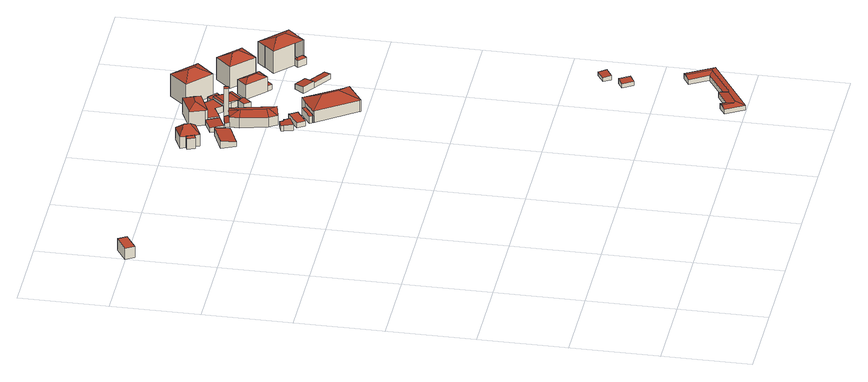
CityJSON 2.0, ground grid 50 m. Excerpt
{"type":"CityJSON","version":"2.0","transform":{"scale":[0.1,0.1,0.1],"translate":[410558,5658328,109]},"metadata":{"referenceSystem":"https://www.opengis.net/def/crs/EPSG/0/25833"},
"CityObjects":{
"building1":{"type":"Building","attributes":{"Dachtyp_tdc":"tdcPolyFlatRoof","Gemeindeschluessel":14612000,"Dachneigung":0,"QualitaetDacherkennung":69,"Geometrietyp2DReferenz":"3000","measuredHeight":7.03,"function":"31001_9998","roofType":"1000"},"geometry":[{"type":"Solid","lod":"2","boundaries":[[[[0,1,2,3]],[[1,4,5,2]],[[4,6,7,5]],[[6,0,3,7]],[[6,4,1,0]],[[3,2,5,7]]]],"semantics":{"surfaces":[{"type":"WallSurface"},{"type":"RoofSurface"},{"type":"GroundSurface"}],"values":[[0,0,0,0,1,2]]}}]},
"building2":{"type":"Building","attributes":{"Dachtyp_tdc":"tdcPolyFlatRoof","Gemeindeschluessel":14612000,"Dachneigung":18.98,"QualitaetDacherkennung":65,"Geometrietyp2DReferenz":"3000","measuredHeight":7.21,"function":"31001_9998","roofType":"2100"},"geometry":[{"type":"Solid","lod":"2","boundaries":[[[[8,9,10,11]],[[9,12,13,10]],[[12,14,15,13]],[[14,8,11,15]],[[14,12,9,8]],[[11,10,13,15]]]],"semantics":{"surfaces":[{"type":"WallSurface"},{"type":"RoofSurface"},{"type":"GroundSurface"}],"values":[[0,0,0,0,1,2]]}}]},
"building3":{"type":"Building","attributes":{"Dachtyp_tdc":"tdcPolyFlatRoof","Gemeindeschluessel":14612000,"Dachneigung":10.15,"QualitaetDacherkennung":48,"Geometrietyp2DReferenz":"3000","measuredHeight":4.61,"function":"31001_9998","roofType":"2100"},"geometry":[{"type":"Solid","lod":"2","boundaries":[[[[16,17,18,19]],[[17,20,21,18]],[[20,22,23,21]],[[22,24,25,23]],[[24,26,27,25]],[[26,16,19,27]],[[26,24,22,20,17,16]],[[19,18,21,23,25,27]]]],"semantics":{"surfaces":[{"type":"WallSurface"},{"type":"RoofSurface"},{"type":"GroundSurface"}],"values":[[0,0,0,0,0,0,1,2]]}}]},
"building4":{"type":"Building","attributes":{"Dachtyp_tdc":"tdcHipRoof","Gemeindeschluessel":14612000,"Dachneigung":41.48,"QualitaetDacherkennung":76,"Geometrietyp2DReferenz":"3000","measuredHeight":11.62,"function":"31001_9998","roofType":"3200"},"geometry":[{"type":"Solid","lod":"2","boundaries":[[[[28,29,30,31]],[[29,32,33,30]],[[32,34,35,33]],[[34,36,37,35]],[[36,38,39,37]],[[38,40,41,39]],[[40,42,43,41]],[[42,44,45,43]],[[44,46,47,45]],[[46,28,31,47]],[[42,40,48]],[[29,28,49]],[[40,38,36,34,32,29,49,48]],[[28,46,44,42,48,49]],[[31,30,33,35,37,39,41,43,45,47]]]],"semantics":{"surfaces":[{"type":"WallSurface"},{"type":"RoofSurface"},{"type":"GroundSurface"}],"values":[[0,0,0,0,0,0,0,0,0,0,1,1,1,1,2]]}}]},
"building5":{"type":"Building","attributes":{"Dachtyp_tdc":"tdcPolyFlatRoof","Gemeindeschluessel":14612000,"Dachneigung":3.78,"QualitaetDacherkennung":80,"Geometrietyp2DReferenz":"3000","measuredHeight":3.67,"function":"31001_9998","roofType":"2100"},"geometry":[{"type":"Solid","lod":"2","boundaries":[[[[50,51,52,53]],[[51,54,55,52]],[[54,56,57,55]],[[56,58,59,57]],[[58,60,61,59]],[[60,62,63,61]],[[62,50,53,63]],[[62,60,58,56,54,51,50]],[[53,52,55,57,59,61,63]]]],"semantics":{"surfaces":[{"type":"WallSurface"},{"type":"RoofSurface"},{"type":"GroundSurface"}],"values":[[0,0,0,0,0,0,0,1,2]]}}]},
"building6":{"type":"Building","attributes":{"Dachtyp_tdc":"tdcPolyFlatRoof","Gemeindeschluessel":14612000,"Dachneigung":0,"QualitaetDacherkennung":81,"Geometrietyp2DReferenz":"3000","measuredHeight":3.16,"function":"31001_9998","roofType":"1000"},"geometry":[{"type":"Solid","lod":"2","boundaries":[[[[64,65,66,67]],[[65,68,69,66]],[[68,70,71,69]],[[70,64,67,71]],[[70,68,65,64]],[[67,66,69,71]]]],"semantics":{"surfaces":[{"type":"WallSurface"},{"type":"RoofSurface"},{"type":"GroundSurface"}],"values":[[0,0,0,0,1,2]]}}]},
"building7":{"type":"Building","attributes":{"Dachtyp_tdc":"tdcPolyFlatRoof","Gemeindeschluessel":14612000,"Dachneigung":3.21,"QualitaetDacherkennung":84,"Geometrietyp2DReferenz":"3000","measuredHeight":3.33,"function":"31001_2000","roofType":"2100"},"geometry":[{"type":"Solid","lod":"2","boundaries":[[[[72,73,74,75]],[[73,76,77,74]],[[76,78,79,77]],[[78,80,81,79]],[[80,82,83,81]],[[82,72,75,83]],[[82,80,78,76,73,72]],[[75,74,77,79,81,83]]]],"semantics":{"surfaces":[{"type":"WallSurface"},{"type":"RoofSurface"},{"type":"GroundSurface"}],"values":[[0,0,0,0,0,0,1,2]]}}]},
"building8":{"type":"Building","attributes":{"Dachtyp_tdc":"tdcPolyFlatRoof","Gemeindeschluessel":14612000,"Dachneigung":0,"QualitaetDacherkennung":12,"Geometrietyp2DReferenz":"3000","measuredHeight":4.31,"function":"31001_9998","roofType":"1000"},"geometry":[{"type":"Solid","lod":"2","boundaries":[[[[84,85,86,87]],[[85,88,89,86]],[[88,90,91,89]],[[90,92,93,91]],[[92,94,95,93]],[[92,90,88,85,84,94]],[[95,87,86,89,91,93]],[[94,84,87,95]]]],"semantics":{"surfaces":[{"type":"WallSurface"},{"type":"RoofSurface"},{"type":"GroundSurface"}],"values":[[0,0,0,0,0,1,2,0]]}}]},
"building9":{"type":"Building","attributes":{"Dachtyp_tdc":"tdcPolyFlatRoof","Gemeindeschluessel":14612000,"Dachneigung":16.83,"QualitaetDacherkennung":67,"Geometrietyp2DReferenz":"3000","measuredHeight":2.85,"function":"31001_2000","roofType":"2100"},"geometry":[{"type":"Solid","lod":"2","boundaries":[[[[96,97,98,99]],[[97,100,101,98]],[[100,102,103,101]],[[102,96,99,103]],[[102,100,97,96]],[[99,98,101,103]]]],"semantics":{"surfaces":[{"type":"WallSurface"},{"type":"RoofSurface"},{"type":"GroundSurface"}],"values":[[0,0,0,0,1,2]]}}]},
"building10":{"type":"Building","attributes":{"Dachtyp_tdc":"tdcFreeFormRoof","Gemeindeschluessel":14612000,"Dachneigung":14.82,"QualitaetDacherkennung":59,"Geometrietyp2DReferenz":"3000","measuredHeight":4.18,"function":"31001_9998","roofType":"5000"},"geometry":[{"type":"Solid","lod":"2","boundaries":[[[[104,105,106,107]],[[105,108,109,106]],[[108,110,111,109]],[[110,112,113,111]],[[112,114,115,113]],[[114,116,117,115]],[[116,118,119,117]],[[118,120,121,119]],[[120,122,123,121]],[[122,104,107,123]],[[124,125,122,120]],[[124,120,118]],[[126,125,124,118,116]],[[127,126,116,114]],[[128,127,114,112]],[[129,130,128,112,110]],[[131,129,110,108]],[[131,108,105]],[[130,129,131,105,104]],[[125,126,127,128,130,104,122]],[[107,106,109,111,113,115,117,119,121,123]]]],"semantics":{"surfaces":[{"type":"WallSurface"},{"type":"RoofSurface"},{"type":"GroundSurface"}],"values":[[0,0,0,0,0,0,0,0,0,0,1,0,1,1,1,1,1,0,1,1,2]]}}]},
"building11":{"type":"Building","attributes":{"Dachtyp_tdc":"tdcFreeFormRoof","Gemeindeschluessel":14612000,"Dachneigung":17.36,"QualitaetDacherkennung":81,"Geometrietyp2DReferenz":"3000","measuredHeight":7.79,"function":"31001_2000","roofType":"5000"},"geometry":[{"type":"Solid","lod":"2","boundaries":[[[[132,133,134,135]],[[133,136,137,134]],[[136,138,139,137]],[[138,140,141,139]],[[140,142,143,141]],[[142,144,145,143]],[[144,132,135,145]],[[146,144,142]],[[147,148,149,146,142,140]],[[138,147,140]],[[147,138,136]],[[148,147,136,133]],[[149,148,133,132]],[[146,149,132,144]],[[135,134,137,139,141,143,145]]]],"semantics":{"surfaces":[{"type":"WallSurface"},{"type":"RoofSurface"},{"type":"GroundSurface"}],"values":[[0,0,0,0,0,0,0,1,1,1,1,1,1,1,2]]}}]},
"building12":{"type":"Building","attributes":{"Dachtyp_tdc":"tdcPolyFlatRoof","Gemeindeschluessel":14612000,"Dachneigung":0,"QualitaetDacherkennung":21,"Geometrietyp2DReferenz":"3000","measuredHeight":19.01,"function":"31001_2000","roofType":"1000"},"geometry":[{"type":"Solid","lod":"2","boundaries":[[[[150,151,152,153]],[[151,154,155,152]],[[154,156,157,155]],[[156,150,153,157]],[[156,154,151,150]],[[153,152,155,157]]]],"semantics":{"surfaces":[{"type":"WallSurface"},{"type":"RoofSurface"},{"type":"GroundSurface"}],"values":[[0,0,0,0,1,2]]}}]},
"building13":{"type":"Building","attributes":{"Dachtyp_tdc":"tdcHipRoof","Gemeindeschluessel":14612000,"Dachneigung":21.44,"QualitaetDacherkennung":69,"Geometrietyp2DReferenz":"3000","measuredHeight":10.34,"function":"31001_9998","roofType":"3200"},"geometry":[{"type":"Solid","lod":"2","boundaries":[[[[158,159,160,161]],[[159,162,163,160]],[[162,164,165,163]],[[164,166,167,165]],[[166,168,169,167]],[[168,170,171,169]],[[170,172,173,171]],[[172,174,175,173]],[[174,176,177,175]],[[176,158,161,177]],[[172,170,168,178]],[[162,159,158,179]],[[168,166,164,162,179,178]],[[158,176,174,172,178,179]],[[161,160,163,165,167,169,171,173,175,177]]]],"semantics":{"surfaces":[{"type":"WallSurface"},{"type":"RoofSurface"},{"type":"GroundSurface"}],"values":[[0,0,0,0,0,0,0,0,0,0,1,1,1,1,2]]}}]},
"building14":{"type":"Building","attributes":{"Dachtyp_tdc":"tdcHipRoof","Gemeindeschluessel":14612000,"Dachneigung":31.98,"QualitaetDacherkennung":73,"Geometrietyp2DReferenz":"3000","measuredHeight":12.46,"function":"31001_9998","roofType":"3200"},"geometry":[{"type":"Solid","lod":"2","boundaries":[[[[180,181,182,183]],[[181,184,185,182]],[[184,186,187,185]],[[186,188,189,187]],[[188,190,191,189]],[[190,180,183,191]],[[180,190,192]],[[186,184,181,193]],[[190,188,186,193,192]],[[181,180,192,193]],[[183,182,185,187,189,191]]]],"semantics":{"surfaces":[{"type":"WallSurface"},{"type":"RoofSurface"},{"type":"GroundSurface"}],"values":[[0,0,0,0,0,0,1,1,1,1,2]]}}]},
"building15":{"type":"Building","attributes":{"Dachtyp_tdc":"tdcPolyFlatRoof","Gemeindeschluessel":14612000,"Dachneigung":0,"QualitaetDacherkennung":51,"Geometrietyp2DReferenz":"3000","measuredHeight":3.83,"function":"31001_2000","roofType":"1000"},"geometry":[{"type":"Solid","lod":"2","boundaries":[[[[194,195,196,197]],[[195,198,83,196]],[[198,199,81,83]],[[199,200,201,81]],[[200,202,203,201]],[[202,204,205,203]],[[204,194,197,205]],[[204,202,200,199,198,195,194]],[[197,196,83,81,201,203,205]]]],"semantics":{"surfaces":[{"type":"WallSurface"},{"type":"RoofSurface"},{"type":"GroundSurface"}],"values":[[0,0,0,0,0,0,0,1,2]]}}]},
"building16":{"type":"Building","attributes":{"Dachtyp_tdc":"tdcPolyFlatRoof","Gemeindeschluessel":14612000,"Dachneigung":6.17,"QualitaetDacherkennung":73,"Geometrietyp2DReferenz":"3000","measuredHeight":2.92,"function":"31001_9998","roofType":"2100"},"geometry":[{"type":"Solid","lod":"2","boundaries":[[[[206,207,208,209]],[[207,210,211,208]],[[210,212,213,211]],[[212,206,209,213]],[[212,210,207,206]],[[209,208,211,213]]]],"semantics":{"surfaces":[{"type":"WallSurface"},{"type":"RoofSurface"},{"type":"GroundSurface"}],"values":[[0,0,0,0,1,2]]}}]},
"building17":{"type":"Building","attributes":{"Dachtyp_tdc":"tdcPolyFlatRoof","Gemeindeschluessel":14612000,"Dachneigung":2.69,"QualitaetDacherkennung":70,"Geometrietyp2DReferenz":"3000","measuredHeight":4.35,"function":"31001_2000","roofType":"2100"},"geometry":[{"type":"Solid","lod":"2","boundaries":[[[[214,215,216,217]],[[218,219,220,221]],[[219,214,217,220]],[[219,218,222,223,215,214]],[[217,216,224,225,221,220]],[[215,223,224,216]],[[223,222,225,224]],[[222,218,221,225]]]],"semantics":{"surfaces":[{"type":"WallSurface"},{"type":"RoofSurface"},{"type":"GroundSurface"}],"values":[[0,0,0,1,2,0,0,0]]}}]},
"building18":{"type":"Building","attributes":{"Dachtyp_tdc":"tdcFreeFormRoof","Gemeindeschluessel":14612000,"Dachneigung":11,"QualitaetDacherkennung":18,"Geometrietyp2DReferenz":"3000","measuredHeight":5.72,"function":"31001_2000","roofType":"5000"},"geometry":[{"type":"Solid","lod":"2","boundaries":[[[[226,227,228,205]],[[227,229,230,228]],[[229,231,232,230]],[[231,233,234,232]],[[233,235,236,234]],[[235,237,238,236]],[[237,239,197,238]],[[239,226,205,197]],[[240,241,242,243]],[[229,244,240,243,245,223,233,231]],[[233,223,235]],[[235,223,245,237]],[[237,245,243,242,239]],[[227,244,229]],[[226,241,240,244,227]],[[239,242,241,226]],[[205,228,230,232,234,236,238,197]]]],"semantics":{"surfaces":[{"type":"WallSurface"},{"type":"RoofSurface"},{"type":"GroundSurface"}],"values":[[0,0,0,0,0,0,0,0,1,1,0,0,0,0,0,0,2]]}}]},
"building19":{"type":"Building","attributes":{"Dachtyp_tdc":"tdcPolyFlatRoof","Gemeindeschluessel":14612000,"Dachneigung":0,"QualitaetDacherkennung":76,"Geometrietyp2DReferenz":"3000","measuredHeight":3.91,"function":"31001_2000","roofType":"1000"},"geometry":[{"type":"Solid","lod":"2","boundaries":[[[[246,247,248,249]],[[247,250,251,248]],[[250,252,253,251]],[[252,254,255,253]],[[254,246,249,255]],[[254,252,250,247,246]],[[249,248,251,253,255]]]],"semantics":{"surfaces":[{"type":"WallSurface"},{"type":"RoofSurface"},{"type":"GroundSurface"}],"values":[[0,0,0,0,0,1,2]]}}]},
"building20":{"type":"Building","attributes":{"Dachtyp_tdc":"tdcPolyFlatRoof","Gemeindeschluessel":14612000,"Dachneigung":3.26,"QualitaetDacherkennung":75,"Geometrietyp2DReferenz":"3000","measuredHeight":2.57,"function":"31001_9998","roofType":"2100"},"geometry":[{"type":"Solid","lod":"2","boundaries":[[[[256,257,258,259]],[[257,260,261,258]],[[260,262,263,261]],[[260,257,256,262]],[[263,259,258,261]],[[262,256,259,263]]]],"semantics":{"surfaces":[{"type":"WallSurface"},{"type":"RoofSurface"},{"type":"GroundSurface"}],"values":[[0,0,0,1,2,0]]}}]},
"building21":{"type":"Building","attributes":{"Dachtyp_tdc":"tdcPolyFlatRoof","Gemeindeschluessel":14612000,"Dachneigung":10.19,"QualitaetDacherkennung":77,"Geometrietyp2DReferenz":"3000","measuredHeight":3.24,"function":"31001_2000","roofType":"2100"},"geometry":[{"type":"Solid","lod":"2","boundaries":[[[[264,265,221,220]],[[265,266,267,221]],[[266,268,269,267]],[[268,270,271,269]],[[270,264,220,271]],[[270,268,266,265,264]],[[220,221,267,269,271]]]],"semantics":{"surfaces":[{"type":"WallSurface"},{"type":"RoofSurface"},{"type":"GroundSurface"}],"values":[[0,0,0,0,0,1,2]]}}]},
"building22":{"type":"Building","attributes":{"Dachtyp_tdc":"tdcHipRoof","Gemeindeschluessel":14612000,"Dachneigung":27.37,"QualitaetDacherkennung":82,"Geometrietyp2DReferenz":"3000","measuredHeight":17.3,"function":"31001_9998","roofType":"3200"},"geometry":[{"type":"Solid","lod":"2","boundaries":[[[[272,273,274,275]],[[273,276,277,274]],[[276,278,279,277]],[[278,272,275,279]],[[276,273,280]],[[272,278,281]],[[273,272,281,280]],[[278,276,280,281]],[[275,274,277,279]]]],"semantics":{"surfaces":[{"type":"WallSurface"},{"type":"RoofSurface"},{"type":"GroundSurface"}],"values":[[0,0,0,0,1,1,1,1,2]]}}]},
"building23":{"type":"Building","attributes":{"Dachtyp_tdc":"tdcFreeFormRoof","Gemeindeschluessel":14612000,"Dachneigung":26.94,"QualitaetDacherkennung":68,"Geometrietyp2DReferenz":"3000","measuredHeight":10.87,"function":"31001_9998","roofType":"5000"},"geometry":[{"type":"Solid","lod":"2","boundaries":[[[[282,283,284,285]],[[283,286,287,284]],[[286,288,289,287]],[[288,290,291,289]],[[290,282,285,291]],[[292,290,288,293]],[[294,283,282]],[[292,293,286,283,294]],[[290,292,294,282]],[[288,286,293]],[[285,284,287,289,291]]]],"semantics":{"surfaces":[{"type":"WallSurface"},{"type":"RoofSurface"},{"type":"GroundSurface"}],"values":[[0,0,0,0,0,1,1,1,1,0,2]]}}]},
"building24":{"type":"Building","attributes":{"Dachtyp_tdc":"tdcPolyFlatRoof","Gemeindeschluessel":14612000,"Dachneigung":5.62,"QualitaetDacherkennung":76,"Geometrietyp2DReferenz":"3000","measuredHeight":3.98,"function":"31001_9998","roofType":"2100"},"geometry":[{"type":"Solid","lod":"2","boundaries":[[[[295,296,297,298,299]],[[300,301,302,303,304]],[[299,298,301,300]],[[298,297,302,301]],[[297,296,303,302]],[[296,295,304,303]],[[295,299,300,304]]]],"semantics":{"surfaces":[{"type":"RoofSurface"},{"type":"GroundSurface"},{"type":"WallSurface"}],"values":[[0,1,2,2,2,2,2]]}}]},
"building25":{"type":"Building","attributes":{"Dachtyp_tdc":"tdcPolyFlatRoof","Gemeindeschluessel":14612000,"Dachneigung":0,"QualitaetDacherkennung":77,"Geometrietyp2DReferenz":"3000","measuredHeight":3.29,"function":"31001_9998","roofType":"1000"},"geometry":[{"type":"Solid","lod":"2","boundaries":[[[[305,306,307,308]],[[306,309,310,307]],[[309,311,312,310]],[[311,313,314,312]],[[313,305,308,314]],[[313,311,309,306,305]],[[308,307,310,312,314]]]],"semantics":{"surfaces":[{"type":"WallSurface"},{"type":"RoofSurface"},{"type":"GroundSurface"}],"values":[[0,0,0,0,0,1,2]]}}]},
"building26":{"type":"Building","attributes":{"Dachtyp_tdc":"tdcPolyFlatRoof","Gemeindeschluessel":14612000,"Dachneigung":4.78,"QualitaetDacherkennung":65,"Geometrietyp2DReferenz":"3000","measuredHeight":3.01,"function":"31001_9998","roofType":"2100"},"geometry":[{"type":"Solid","lod":"2","boundaries":[[[[315,316,317,318]],[[316,319,300,317]],[[319,320,304,300]],[[320,315,318,304]],[[320,319,316,315]],[[318,317,300,304]]]],"semantics":{"surfaces":[{"type":"WallSurface"},{"type":"RoofSurface"},{"type":"GroundSurface"}],"values":[[0,0,0,0,1,2]]}}]},
"building27":{"type":"Building","attributes":{"Dachtyp_tdc":"tdcHipRoof","Gemeindeschluessel":14612000,"Dachneigung":29.61,"QualitaetDacherkennung":73,"Geometrietyp2DReferenz":"3000","measuredHeight":16.96,"function":"31001_9998","roofType":"3200"},"geometry":[{"type":"Solid","lod":"2","boundaries":[[[[321,322,323,324]],[[322,325,326,323]],[[325,327,328,326]],[[322,321,329]],[[327,325,330]],[[321,327,330,329]],[[325,322,329,330]],[[328,324,323,326]],[[327,321,324,328]]]],"semantics":{"surfaces":[{"type":"WallSurface"},{"type":"RoofSurface"},{"type":"GroundSurface"}],"values":[[0,0,0,1,1,1,1,2,0]]}}]},
"building28":{"type":"Building","attributes":{"Gemeindeschluessel":14612000,"Geometrietyp2DReferenz":"3000","function":"31001_9998","roofType":"9999"},"children":["building28-1","building28-2"]},
"building28-1":{"type":"BuildingPart","attributes":{"Dachtyp_tdc":"tdcFreeFormRoof","Dachneigung":34.61,"QualitaetDacherkennung":18,"Geometrietyp2DReferenz":"3000","measuredHeight":5.35,"roofType":"5000"},"parents":["building28"],"geometry":[{"type":"MultiSurface","lod":"2","boundaries":[[[331,332,333,334]],[[332,335,336,333]],[[335,337,338,336]],[[339,337,335]],[[340,339,335,332]],[[340,332,331]],[[339,340,331,337]],[[334,333,336,338]]],"semantics":{"surfaces":[{"type":"WallSurface"},{"type":"RoofSurface"},{"type":"GroundSurface"}],"values":[0,0,0,1,1,1,1,2]}}]},
"building28-2":{"type":"BuildingPart","attributes":{"Dachtyp_tdc":"tdcHipRoof","Dachneigung":27.61,"QualitaetDacherkennung":48,"Geometrietyp2DReferenz":"3000","measuredHeight":17.06,"roofType":"3200"},"parents":["building28"],"geometry":[{"type":"MultiSurface","lod":"2","boundaries":[[[341,342,343,344]],[[342,345,346,343]],[[345,347,348,346]],[[347,349,350,348]],[[349,351,352,350]],[[351,353,354,352]],[[353,355,356,354]],[[355,357,358,356]],[[357,359,331,334,358]],[[360,341,344,338,337]],[[347,345,342,341,361]],[[357,355,353,351,349,362]],[[341,360,359,357,362,361]],[[349,347,361,362]],[[344,343,346,348,350,352,354,356,358,334,338]]],"semantics":{"surfaces":[{"type":"WallSurface"},{"type":"RoofSurface"},{"type":"GroundSurface"}],"values":[0,0,0,0,0,0,0,0,0,0,1,1,1,1,2]}}]}
},
"vertices":[
[127,3015,74],[32,2957,74],[32,2957,4],[127,3015,4],[2,3005,74],[2,3005,4],[97,3063,74],[97,3063,4],
[1218,2844,88],[1199,2835,81],[1199,2835,16],[1218,2844,16],[1181,2878,81],[1181,2878,16],[1200,2886,88],[1200,2886,16],
[1261,2623,43],[1228,2704,59],[1228,2704,13],[1261,2623,13],[1362,2759,59],[1362,2759,13],[1363,2755,58],[1363,2755,13],[1386,2704,48],[1386,2704,13],[1396,2679,43],[1396,2679,13],
[1187,2916,86],[1282,2957,86],[1282,2957,15],[1187,2916,15],[1297,2921,86],[1297,2921,15],[1309,2926,75],[1309,2926,15],[1322,2895,75],[1322,2895,15],[1311,2890,86],[1311,2890,15],[1326,2856,86],[1326,2856,15],[1231,2815,86],[1231,2815,15],[1218,2844,86],[1218,2844,15],[1200,2886,86],[1200,2886,15],[1262,2871,132],[1247,2906,132],
[1489,2353,45],[1476,2401,42],[1476,2401,9],[1489,2353,9],[1471,2417,41],[1471,2417,9],[1515,2434,41],[1515,2434,9],[1526,2411,43],[1526,2411,9],[1536,2416,43],[1536,2416,9],[1552,2382,45],[1552,2382,9],
[1510,2338,44],[1594,2397,44],[1594,2397,13],[1510,2338,13],[1624,2353,44],[1624,2353,13],[1540,2295,44],[1540,2295,13],
[1422,2722,45],[1415,2719,45],[1415,2719,11],[1422,2722,11],[1385,2788,41],[1385,2788,11],[1464,2826,41],[1464,2826,11],[1468,2816,41],[1468,2816,11],[1494,2756,45],[1494,2756,11],
[1577,2268,56],[1569,2279,56],[1569,2279,13],[1577,2268,13],[1651,2336,56],[1651,2336,13],[1664,2317,56],[1664,2317,13],[1582,2260,56],[1582,2260,13],[1581,2262,56],[1581,2262,13],
[1534,2738,30],[1540,2715,37],[1540,2715,8],[1534,2738,8],[1466,2697,37],[1466,2697,8],[1461,2720,30],[1461,2720,8],
[2107,3,48],[2046,107,48],[2046,107,18],[2107,3,18],[2100,142,48],[2100,142,18],[2118,111,48],[2118,111,18],[2215,170,48],[2215,170,18],[2229,151,48],[2229,151,18],[2381,248,48],[2381,248,18],[2318,352,48],[2318,352,18],[2378,387,48],[2378,387,18],[2472,231,48],[2472,231,18],[2348,369,58],[2425,242,57],[2424,238,57],[2221,110,56],[2203,114,60],[2107,67,57],[2122,63,60],[2073,125,57],
[1502,2491,69],[1466,2642,69],[1466,2642,9],[1502,2491,9],[1466,2697,69],[1466,2697,9],[1540,2715,69],[1540,2715,9],[1563,2720,69],[1563,2720,9],[1624,2465,69],[1624,2465,9],[1529,2443,69],[1529,2443,9],[1561,2496,86],[1522,2653,86],[1522,2648,87],[1555,2512,87],
[1534,2738,202],[1557,2743,202],[1557,2743,12],[1534,2738,12],[1563,2720,202],[1563,2720,12],[1540,2715,202],[1540,2715,12],
[1582,2260,83],[1664,2317,85],[1664,2317,14],[1582,2260,14],[1707,2346,86],[1707,2346,14],[1731,2310,86],[1731,2310,14],[1842,2149,86],[1842,2149,14],[1866,2115,86],[1866,2115,14],[1783,2057,84],[1783,2057,14],[1742,2029,83],[1742,2029,14],[1739,2034,83],[1739,2034,14],[1585,2255,83],[1585,2255,14],[1762,2153,118],[1705,2235,118],
[1608,2876,99],[1468,2816,99],[1468,2816,8],[1608,2876,8],[1464,2826,99],[1464,2826,8],[1428,2910,101],[1428,2910,8],[1436,2912,102],[1436,2912,8],[1569,2970,101],[1569,2970,8],[1540,2905,132],[1493,2885,132],
[1608,2758,50],[1572,2793,50],[1572,2793,11],[1608,2758,11],[1494,2756,50],[1468,2816,50],[1608,2876,50],[1608,2876,11],[1663,2826,50],[1663,2826,11],[1668,2821,50],[1668,2821,11],
[2221,695,42],[2264,722,48],[2264,722,18],[2221,695,18],[2301,663,48],[2301,663,18],[2259,636,42],[2259,636,18],
[1679,2618,48],[1645,2650,51],[1645,2650,7],[1679,2618,7],[1700,2683,50],[1721,2663,48],[1721,2663,7],[1700,2683,7],[1694,2676,50],[1681,2689,51],[1681,2689,7],[1694,2676,7],
[1668,2821,47],[1710,2783,47],[1710,2783,11],[1754,2741,47],[1754,2741,11],[1700,2683,47],[1700,2683,11],[1694,2676,47],[1694,2676,11],[1681,2689,47],[1681,2689,11],[1649,2719,47],[1649,2719,11],[1608,2758,47],[1677,2813,68],[1668,2821,65],[1608,2758,65],[1617,2749,68],[1710,2783,59],[1649,2719,59],
[1668,2821,49],[1663,2826,49],[1663,2826,10],[1668,2821,10],[1690,2855,49],[1690,2855,10],[1736,2811,49],[1736,2811,10],[1710,2783,49],[1710,2783,10],
[2269,807,41],[2328,844,41],[2328,844,18],[2269,807,18],[2355,802,44],[2355,802,18],[2296,765,44],[2296,765,18],
[1721,2663,34],[1700,2683,39],[1754,2741,39],[1754,2741,7],[1772,2761,39],[1772,2761,7],[1794,2740,34],[1794,2740,7],
[1768,2839,147],[1635,2964,147],[1635,2964,10],[1768,2839,10],[1728,3063,148],[1728,3063,10],[1861,2939,148],[1861,2939,10],[1731,2967,183],[1764,2936,183],
[1768,2659,97],[1820,2715,96],[1820,2715,7],[1768,2659,7],[1922,2618,96],[1922,2618,7],[1901,2597,97],[1901,2597,7],[1870,2561,97],[1870,2561,7],[1864,2620,116],[1921,2617,97],[1823,2659,116],
[1972,2360,44],[1983,2377,42],[1917,2421,42],[1881,2367,49],[1947,2323,49],[1947,2323,9],[1881,2367,9],[1917,2421,9],[1983,2377,9],[1972,2360,9],
[1893,2540,41],[1870,2561,41],[1870,2561,8],[1893,2540,8],[1901,2597,41],[1901,2597,8],[1922,2618,41],[1922,2618,8],[1944,2597,41],[1944,2597,8],
[2081,2288,35],[2056,2251,39],[2056,2251,9],[2081,2288,9],[1947,2323,39],[1972,2360,35],
[1866,2764,141],[1950,2854,141],[1950,2854,6],[1866,2764,6],[2078,2738,140],[2078,2738,6],[1992,2647,140],[1992,2647,6],[1953,2767,176],[1985,2738,176],
[2207,2426,51],[2186,2405,51],[2186,2405,8],[2207,2426,8],[2144,2444,51],[2144,2444,8],[2164,2466,51],[2164,2466,8],[2163,2447,61],[2186,2426,61],
[2063,2562,144],[2115,2617,143],[2115,2617,8],[2063,2562,8],[2114,2618,142],[2114,2618,8],[2156,2664,141],[2156,2664,8],[2305,2525,141],[2305,2525,8],[2307,2522,140],[2307,2522,8],[2266,2479,141],[2266,2479,8],[2264,2481,142],[2264,2481,8],[2210,2424,144],[2210,2424,8],[2207,2426,144],[2164,2466,144],[2159,2564,178],[2204,2522,178]
]}
